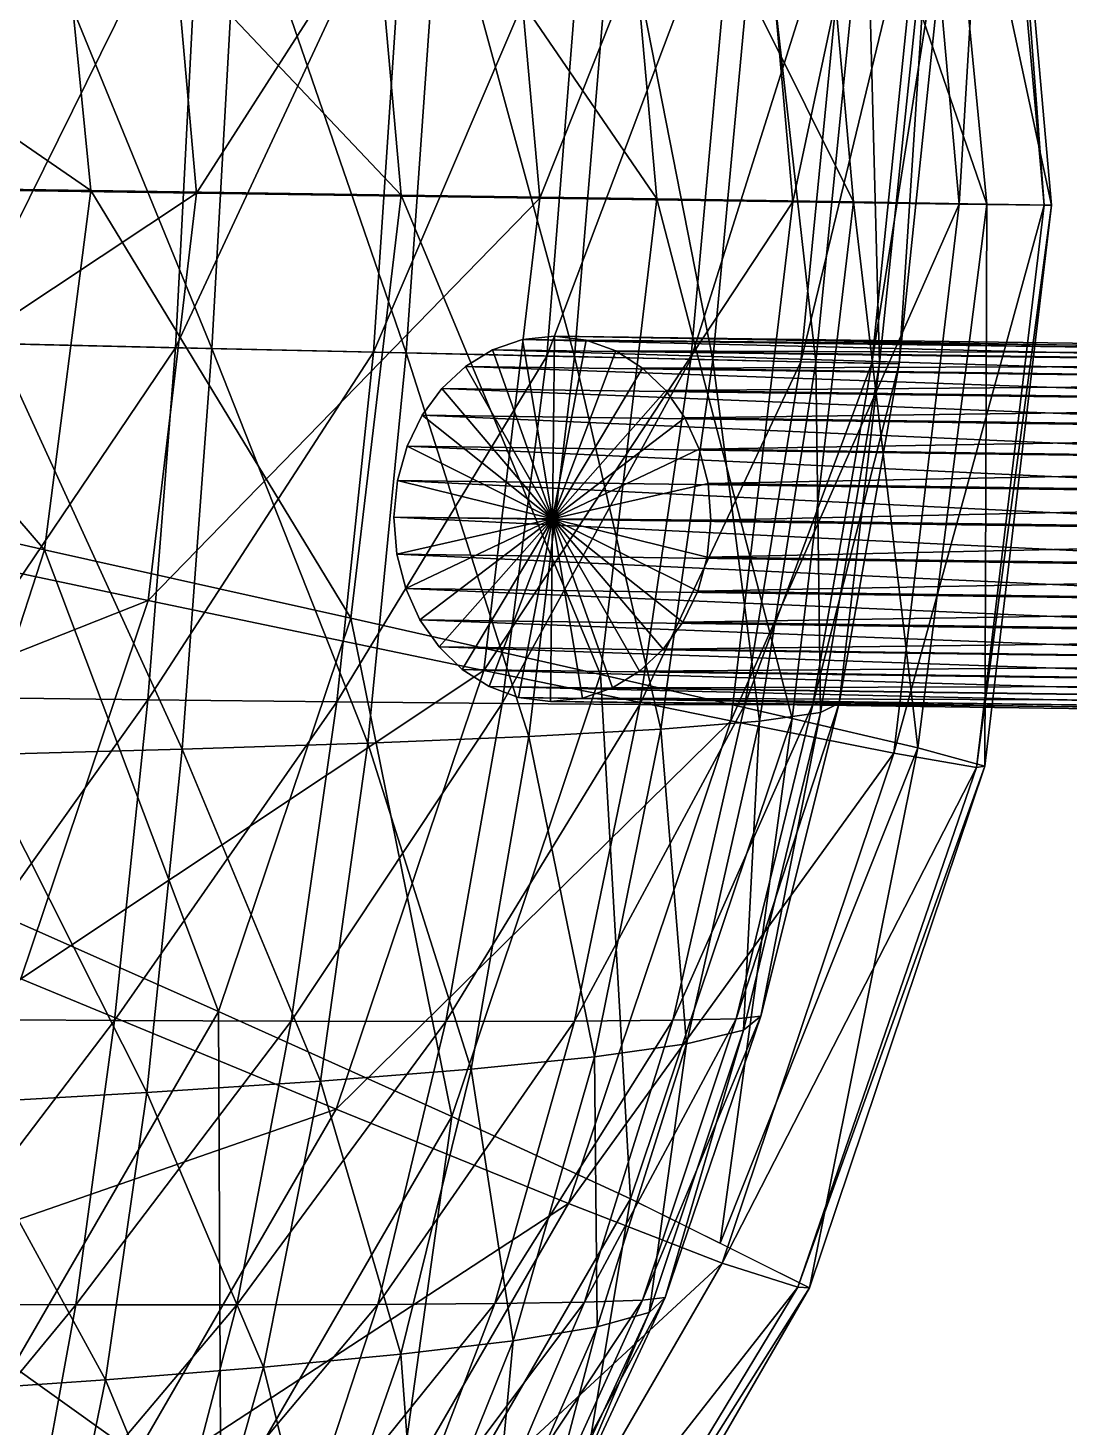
# Model space of a CAD drawing. Extents: x -23.6 to 25, y -17.9 to 25.9.
# Drawn here: x 11.95 to 18.4, y -8.36 to 0.31 of the extents above; entities that cross this region are included whole.
import ezdxf

# ---------------------------------------------------------------- set-up
doc = ezdxf.new("R2010")
doc.units = 0

msp = doc.modelspace()

# ---------------------------------------------------------------- linework, layer by layer
at = {"layer": 'Bras1_d2', "color": 2}
for points in [[(14.82794, -1.68164, -8.9978), (15.01312, -1.61737, -8.91015), (21.25512, -1.76861, -22.51165)], [(15.01312, -1.61737, -8.91015), (14.82794, -1.68164, -8.9978), (15.19976, -2.72943, -8.8142)], [(15.01312, -1.61737, -8.91015), (15.21154, -1.59625, -8.81591), (21.4403, -1.70434, -22.42395)], [(15.21154, -1.59625, -8.81591), (15.01312, -1.61737, -8.91015), (15.19976, -2.72943, -8.8142)], [(21.4403, -1.70434, -22.42395), (21.25512, -1.76861, -22.51165), (15.01312, -1.61737, -8.91015)], [(15.19976, -2.72943, -8.8142), (15.19976, -2.72943, -8.8142), (15.01312, -1.61737, -8.91015)], [(15.19976, -2.72943, -8.8142), (15.19976, -2.72943, -8.8142), (15.21154, -1.59625, -8.81591)], [(15.40942, -1.62121, -8.72167), (15.21154, -1.59625, -8.81591), (15.19976, -2.72943, -8.8142)], [(15.19976, -2.72943, -8.8142), (15.19976, -2.72943, -8.8142), (15.40942, -1.62121, -8.72167)], [(15.59326, -1.68902, -8.63378), (15.40942, -1.62121, -8.72167), (15.19976, -2.72943, -8.8142)], [(15.21154, -1.59625, -8.81591), (15.40942, -1.62121, -8.72167), (21.63873, -1.68322, -22.32977)], [(21.63873, -1.68322, -22.32977), (21.4403, -1.70434, -22.42395), (15.21154, -1.59625, -8.81591)], [(15.40942, -1.62121, -8.72167), (15.59326, -1.68902, -8.63378), (21.8366, -1.70819, -22.23547)], [(21.8366, -1.70819, -22.23547), (21.63873, -1.68322, -22.32977), (15.40942, -1.62121, -8.72167)], [(14.65985, -1.78448, -9.07708), (14.82794, -1.68164, -8.9978), (21.08703, -1.87145, -22.59094)], [(14.82794, -1.68164, -8.9978), (14.65985, -1.78448, -9.07708), (15.19976, -2.72943, -8.8142)], [(21.25512, -1.76861, -22.51165), (21.08703, -1.87145, -22.59094), (14.82794, -1.68164, -8.9978)], [(15.19976, -2.72943, -8.8142), (15.19976, -2.72943, -8.8142), (14.82794, -1.68164, -8.9978)], [(15.19976, -2.72943, -8.8142), (15.19976, -2.72943, -8.8142), (15.59326, -1.68902, -8.63378)], [(15.75915, -1.7951, -8.55419), (15.59326, -1.68902, -8.63378), (15.19976, -2.72943, -8.8142)], [(15.59326, -1.68902, -8.63378), (15.75915, -1.7951, -8.55419), (22.02044, -1.776, -22.14758)], [(22.02044, -1.776, -22.14758), (21.8366, -1.70819, -22.23547), (15.59326, -1.68902, -8.63378)], [(14.51293, -1.92144, -9.14605), (14.65985, -1.78448, -9.07708), (20.94012, -2.00842, -22.65991)], [(14.65985, -1.78448, -9.07708), (14.51293, -1.92144, -9.14605), (15.19976, -2.72943, -8.8142)], [(21.08703, -1.87145, -22.59094), (20.94012, -2.00842, -22.65991), (14.65985, -1.78448, -9.07708)], [(15.19976, -2.72943, -8.8142), (15.19976, -2.72943, -8.8142), (14.65985, -1.78448, -9.07708)], [(15.19976, -2.72943, -8.8142), (15.19976, -2.72943, -8.8142), (15.75915, -1.7951, -8.55419)], [(15.90319, -1.93487, -8.4848), (15.75915, -1.7951, -8.55419), (15.19976, -2.72943, -8.8142)], [(22.18634, -1.88208, -22.06799), (22.02044, -1.776, -22.14758), (15.75915, -1.7951, -8.55419)], [(15.75915, -1.7951, -8.55419), (15.90319, -1.93487, -8.4848), (22.18634, -1.88208, -22.06799)], [(22.33038, -2.02185, -21.99859), (22.18634, -1.88208, -22.06799), (15.90319, -1.93487, -8.4848)], [(14.39117, -2.08801, -9.20294), (14.51293, -1.92144, -9.14605), (20.81835, -2.17498, -22.71673)], [(14.51293, -1.92144, -9.14605), (14.39117, -2.08801, -9.20294), (15.19976, -2.72943, -8.8142)], [(20.94012, -2.00842, -22.65991), (20.81835, -2.17498, -22.71673), (14.51293, -1.92144, -9.14605)], [(15.19976, -2.72943, -8.8142), (15.19976, -2.72943, -8.8142), (14.51293, -1.92144, -9.14605)], [(15.19976, -2.72943, -8.8142), (15.19976, -2.72943, -8.8142), (15.90319, -1.93487, -8.4848)], [(16.02148, -2.10375, -8.42742), (15.90319, -1.93487, -8.4848), (15.19976, -2.72943, -8.8142)], [(15.90319, -1.93487, -8.4848), (16.02148, -2.10375, -8.42742), (22.33038, -2.02185, -21.99859)], [(22.44866, -2.19073, -21.94128), (22.33038, -2.02185, -21.99859), (16.02148, -2.10375, -8.42742)], [(14.29852, -2.2796, -9.24572), (14.39117, -2.08801, -9.20294), (20.7257, -2.36657, -22.75958)], [(14.39117, -2.08801, -9.20294), (14.29852, -2.2796, -9.24572), (15.19976, -2.72943, -8.8142)], [(20.81835, -2.17498, -22.71673), (20.7257, -2.36657, -22.75958), (14.39117, -2.08801, -9.20294)], [(15.19976, -2.72943, -8.8142), (15.19976, -2.72943, -8.8142), (14.39117, -2.08801, -9.20294)], [(15.19976, -2.72943, -8.8142), (15.19976, -2.72943, -8.8142), (16.02148, -2.10375, -8.42742)], [(16.11016, -2.29711, -8.38403), (16.02148, -2.10375, -8.42742), (15.19976, -2.72943, -8.8142)], [(16.02148, -2.10375, -8.42742), (16.11016, -2.29711, -8.38403), (22.44866, -2.19073, -21.94128)], [(22.53735, -2.38409, -21.89782), (22.44866, -2.19073, -21.94128), (16.11016, -2.29711, -8.38403)], [(14.23901, -2.49176, -9.2727), (14.29852, -2.2796, -9.24572), (20.66619, -2.57873, -22.78649)], [(14.29852, -2.2796, -9.24572), (14.23901, -2.49176, -9.2727), (15.19976, -2.72943, -8.8142)], [(20.7257, -2.36657, -22.75958), (20.66619, -2.57873, -22.78649), (14.29852, -2.2796, -9.24572)], [(15.19976, -2.72943, -8.8142), (15.19976, -2.72943, -8.8142), (14.29852, -2.2796, -9.24572)], [(15.19976, -2.72943, -8.8142), (15.19976, -2.72943, -8.8142), (16.11016, -2.29711, -8.38403)], [(16.16522, -2.51037, -8.35644), (16.11016, -2.29711, -8.38403), (15.19976, -2.72943, -8.8142)], [(16.11016, -2.29711, -8.38403), (16.16522, -2.51037, -8.35644), (22.53735, -2.38409, -21.89782)], [(22.5924, -2.59735, -21.8703), (22.53735, -2.38409, -21.89782), (16.16522, -2.51037, -8.35644)], [(14.21667, -2.7199, -9.28186), (14.23901, -2.49176, -9.2727), (20.64385, -2.80694, -22.79565)], [(14.23901, -2.49176, -9.2727), (14.21667, -2.7199, -9.28186), (15.19976, -2.72943, -8.8142)], [(20.66619, -2.57873, -22.78649), (20.64385, -2.80694, -22.79565), (14.23901, -2.49176, -9.2727)], [(15.19976, -2.72943, -8.8142), (15.19976, -2.72943, -8.8142), (14.23901, -2.49176, -9.2727)], [(15.19976, -2.72943, -8.8142), (15.19976, -2.72943, -8.8142), (16.16522, -2.51037, -8.35644)], [(16.1828, -2.73895, -8.34661), (16.16522, -2.51037, -8.35644), (15.19976, -2.72943, -8.8142)], [(16.16522, -2.51037, -8.35644), (16.1828, -2.73895, -8.34661), (22.5924, -2.59735, -21.8703)], [(22.60998, -2.82592, -21.86047), (22.5924, -2.59735, -21.8703), (16.1828, -2.73895, -8.34661)], [(20.64385, -2.80694, -22.79565), (20.66149, -3.03552, -22.78582), (14.21667, -2.7199, -9.28186)], [(14.23431, -2.94848, -9.27197), (14.21667, -2.7199, -9.28186), (20.66149, -3.03552, -22.78582)], [(15.19976, -2.72943, -8.8142), (15.19976, -2.72943, -8.8142), (14.21667, -2.7199, -9.28186)], [(14.21667, -2.7199, -9.28186), (14.23431, -2.94848, -9.27197), (15.19976, -2.72943, -8.8142)], [(14.23431, -2.94848, -9.27197), (14.28936, -3.16174, -9.24444), (15.19976, -2.72943, -8.8142)], [(15.19976, -2.72943, -8.8142), (15.19976, -2.72943, -8.8142), (14.23431, -2.94848, -9.27197)], [(14.28936, -3.16174, -9.24444), (14.37799, -3.35516, -9.20104), (15.19976, -2.72943, -8.8142)], [(15.19976, -2.72943, -8.8142), (15.19976, -2.72943, -8.8142), (14.28936, -3.16174, -9.24444)], [(14.37799, -3.35516, -9.20104), (14.49633, -3.52398, -9.14367), (15.19976, -2.72943, -8.8142)], [(15.19976, -2.72943, -8.8142), (15.19976, -2.72943, -8.8142), (14.37799, -3.35516, -9.20104)], [(14.49633, -3.52398, -9.14367), (14.64038, -3.66375, -9.07427), (15.19976, -2.72943, -8.8142)], [(15.19976, -2.72943, -8.8142), (15.19976, -2.72943, -8.8142), (14.49633, -3.52398, -9.14367)], [(14.64038, -3.66375, -9.07427), (14.80627, -3.76983, -8.99468), (15.19976, -2.72943, -8.8142)], [(15.19976, -2.72943, -8.8142), (15.19976, -2.72943, -8.8142), (14.64038, -3.66375, -9.07427)], [(14.80627, -3.76983, -8.99468), (14.99011, -3.83764, -8.90679), (15.19976, -2.72943, -8.8142)], [(15.19976, -2.72943, -8.8142), (15.19976, -2.72943, -8.8142), (14.80627, -3.76983, -8.99468)], [(14.99011, -3.83764, -8.90679), (15.18798, -3.8626, -8.8125), (15.19976, -2.72943, -8.8142)], [(15.19976, -2.72943, -8.8142), (15.19976, -2.72943, -8.8142), (14.99011, -3.83764, -8.90679)], [(15.18798, -3.8626, -8.8125), (15.38635, -3.84149, -8.71832), (15.19976, -2.72943, -8.8142)], [(15.19976, -2.72943, -8.8142), (15.19976, -2.72943, -8.8142), (15.18798, -3.8626, -8.8125)], [(15.19976, -2.72943, -8.8142), (15.19976, -2.72943, -8.8142), (16.1828, -2.73895, -8.34661)], [(16.16046, -2.9671, -8.35577), (16.1828, -2.73895, -8.34661), (15.19976, -2.72943, -8.8142)], [(15.19976, -2.72943, -8.8142), (15.19976, -2.72943, -8.8142), (16.16046, -2.9671, -8.35577)], [(16.10101, -3.17926, -8.38269), (16.16046, -2.9671, -8.35577), (15.19976, -2.72943, -8.8142)], [(15.19976, -2.72943, -8.8142), (15.19976, -2.72943, -8.8142), (16.10101, -3.17926, -8.38269)], [(16.00836, -3.37091, -8.42553), (16.10101, -3.17926, -8.38269), (15.19976, -2.72943, -8.8142)], [(15.19976, -2.72943, -8.8142), (15.19976, -2.72943, -8.8142), (16.00836, -3.37091, -8.42553)], [(15.88659, -3.53741, -8.48236), (16.00836, -3.37091, -8.42553), (15.19976, -2.72943, -8.8142)], [(15.19976, -2.72943, -8.8142), (15.19976, -2.72943, -8.8142), (15.88659, -3.53741, -8.48236)], [(15.73962, -3.67437, -8.55139), (15.88659, -3.53741, -8.48236), (15.19976, -2.72943, -8.8142)], [(15.19976, -2.72943, -8.8142), (15.19976, -2.72943, -8.8142), (15.73962, -3.67437, -8.55139)], [(15.57159, -3.77728, -8.63067), (15.73962, -3.67437, -8.55139), (15.19976, -2.72943, -8.8142)], [(15.19976, -2.72943, -8.8142), (15.19976, -2.72943, -8.8142), (15.57159, -3.77728, -8.63067)], [(15.38635, -3.84149, -8.71832), (15.57159, -3.77728, -8.63067), (15.19976, -2.72943, -8.8142)], [(15.19976, -2.72943, -8.8142), (15.19976, -2.72943, -8.8142), (15.38635, -3.84149, -8.71832)], [(16.1828, -2.73895, -8.34661), (16.16046, -2.9671, -8.35577), (22.60998, -2.82592, -21.86047)], [(22.58764, -3.05413, -21.86962), (22.60998, -2.82592, -21.86047), (16.16046, -2.9671, -8.35577)], [(20.66149, -3.03552, -22.78582), (20.71655, -3.24877, -22.75823), (14.23431, -2.94848, -9.27197)], [(14.28936, -3.16174, -9.24444), (14.23431, -2.94848, -9.27197), (20.71655, -3.24877, -22.75823)], [(16.16046, -2.9671, -8.35577), (16.10101, -3.17926, -8.38269), (22.58764, -3.05413, -21.86962)], [(22.52813, -3.26629, -21.89654), (22.58764, -3.05413, -21.86962), (16.10101, -3.17926, -8.38269)], [(20.71655, -3.24877, -22.75823), (20.80517, -3.44213, -22.71484), (14.28936, -3.16174, -9.24444)], [(14.37799, -3.35516, -9.20104), (14.28936, -3.16174, -9.24444), (20.80517, -3.44213, -22.71484)], [(16.10101, -3.17926, -8.38269), (16.00836, -3.37091, -8.42553), (22.52813, -3.26629, -21.89654)], [(22.43554, -3.45788, -21.93939), (22.52813, -3.26629, -21.89654), (16.00836, -3.37091, -8.42553)], [(20.80517, -3.44213, -22.71484), (20.92352, -3.61096, -22.65753), (14.37799, -3.35516, -9.20104)], [(14.49633, -3.52398, -9.14367), (14.37799, -3.35516, -9.20104), (20.92352, -3.61096, -22.65753)], [(16.00836, -3.37091, -8.42553), (15.88659, -3.53741, -8.48236), (22.43554, -3.45788, -21.93939)], [(22.31378, -3.62445, -21.99621), (22.43554, -3.45788, -21.93939), (15.88659, -3.53741, -8.48236)], [(20.92352, -3.61096, -22.65753), (21.06756, -3.75079, -22.58813), (14.49633, -3.52398, -9.14367)], [(14.64038, -3.66375, -9.07427), (14.49633, -3.52398, -9.14367), (21.06756, -3.75079, -22.58813)], [(15.88659, -3.53741, -8.48236), (15.73962, -3.67437, -8.55139), (22.31378, -3.62445, -21.99621)], [(22.1668, -3.76141, -22.06518), (22.31378, -3.62445, -21.99621), (15.73962, -3.67437, -8.55139)], [(21.06756, -3.75079, -22.58813), (21.23345, -3.85687, -22.50854), (14.64038, -3.66375, -9.07427)], [(14.80627, -3.76983, -8.99468), (14.64038, -3.66375, -9.07427), (21.23345, -3.85687, -22.50854)], [(15.73962, -3.67437, -8.55139), (15.57159, -3.77728, -8.63067), (22.1668, -3.76141, -22.06518)], [(21.23345, -3.85687, -22.50854), (21.41729, -3.92468, -22.42065), (14.80627, -3.76983, -8.99468)], [(14.99011, -3.83764, -8.90679), (14.80627, -3.76983, -8.99468), (21.41729, -3.92468, -22.42065)], [(15.57159, -3.77728, -8.63067), (15.38635, -3.84149, -8.71832), (21.99877, -3.86425, -22.14447)], [(21.99877, -3.86425, -22.14447), (22.1668, -3.76141, -22.06518), (15.57159, -3.77728, -8.63067)], [(21.41729, -3.92468, -22.42065), (21.61517, -3.94958, -22.32635), (14.99011, -3.83764, -8.90679)], [(15.18798, -3.8626, -8.8125), (14.99011, -3.83764, -8.90679), (21.61517, -3.94958, -22.32635)], [(15.38635, -3.84149, -8.71832), (15.18798, -3.8626, -8.8125), (21.81353, -3.92852, -22.23217)], [(21.61517, -3.94958, -22.32635), (21.81353, -3.92852, -22.23217), (15.18798, -3.8626, -8.8125)], [(21.81353, -3.92852, -22.23217), (21.99877, -3.86425, -22.14447), (15.38635, -3.84149, -8.71832)]]:
    msp.add_3dface(points, dxfattribs=at)
at = {"layer": 'Corps0', "color": 7}
for points in [[(17.41754, 2.64245, -27.90612), (17.93328, 2.71826, -23.414), (17.72271, -0.77813, -27.91082)], [(17.98431, 2.7116, -18.75726), (17.56561, 2.61132, -14.08959), (18.29632, -0.78491, -18.76208)], [(18.24884, -0.78503, -23.42016), (17.72271, -0.77813, -27.91082), (17.93328, 2.71826, -23.414)], [(17.93328, 2.71826, -23.414), (17.98431, 2.7116, -18.75726), (18.24884, -0.78503, -23.42016)], [(18.29632, -0.78491, -18.76208), (18.24884, -0.78503, -23.42016), (17.98431, 2.7116, -18.75726)], [(16.4013, 2.471, -32.08007), (17.41754, 2.64245, -27.90612), (16.68994, -0.76385, -32.08453)], [(17.72271, -0.77813, -27.91082), (16.68994, -0.76385, -32.08453), (17.41754, 2.64245, -27.90612)], [(17.56561, 2.61132, -14.08959), (16.78063, 2.45385, -9.5371), (17.89337, -0.77801, -14.08605)], [(17.89337, -0.77801, -14.08605), (18.29632, -0.78491, -18.76208), (17.56561, 2.61132, -14.08959)], [(14.8598, 2.20068, -35.78808), (16.4013, 2.471, -32.08007), (15.12237, -0.74157, -35.79205)], [(16.68994, -0.76385, -32.08453), (15.12237, -0.74157, -35.79205), (16.4013, 2.471, -32.08007)], [(16.78063, 2.45385, -9.5371), (15.58355, 2.2163, -5.27398), (17.06787, -0.76507, -9.54162)], [(17.06787, -0.76507, -9.54162), (17.89337, -0.77801, -14.08605), (16.78063, 2.45385, -9.5371)], [(12.76593, 1.82604, -38.88018), (14.8598, 2.20068, -35.78808), (12.99237, -0.71087, -38.8836)], [(15.12237, -0.74157, -35.79205), (12.99237, -0.71087, -38.8836), (14.8598, 2.20068, -35.78808)], [(15.58355, 2.2163, -5.27398), (14.02624, 1.91387, -1.44165), (15.8479, -0.74645, -5.27819)], [(15.8479, -0.74645, -5.27819), (17.06787, -0.76507, -9.54162), (15.58355, 2.2163, -5.27398)], [(14.02624, 1.91387, -1.44165), (12.11431, 1.54486, 1.81097), (14.26141, -0.72259, -1.44537)], [(14.26141, -0.72259, -1.44537), (15.8479, -0.74645, -5.27819), (14.02624, 1.91387, -1.44165)], [(10.09185, 1.34143, -41.20727), (12.76593, 1.82604, -38.88018), (10.27142, -0.67144, -41.20996)], [(12.99237, -0.71087, -38.8836), (10.27142, -0.67144, -41.20996), (12.76593, 1.82604, -38.88018)], [(12.11431, 1.54486, 1.81097), (9.76586, 1.07806, 4.33593), (12.3366, -0.6939, 1.80749)], [(12.3366, -0.6939, 1.80749), (14.26141, -0.72259, -1.44537), (12.11431, 1.54486, 1.81097)], [(10.10137, -0.66082, 4.33087), (12.3366, -0.6939, 1.80749), (9.76586, 1.07806, 4.33593)], [(9.7152, -2.38671, 4.3366), (12.04901, -2.92132, 1.81176), (10.10137, -0.66082, 4.33087)], [(10.27142, -0.67144, -41.20996), (12.99237, -0.71087, -38.8836), (10.03314, -2.67437, -41.20648)], [(12.3366, -0.6939, 1.80749), (10.10137, -0.66082, 4.33087), (12.04901, -2.92132, 1.81176)], [(12.04901, -2.92132, 1.81176), (13.94934, -3.34631, -1.44073), (12.3366, -0.6939, 1.80749)], [(14.26141, -0.72259, -1.44537), (12.3366, -0.6939, 1.80749), (13.94934, -3.34631, -1.44073)], [(12.69195, -3.23547, -38.87927), (10.03314, -2.67437, -41.20648), (12.99237, -0.71087, -38.8836)], [(12.99237, -0.71087, -38.8836), (15.12237, -0.74157, -35.79205), (12.69195, -3.23547, -38.87927)], [(14.77398, -3.66943, -35.78704), (12.69195, -3.23547, -38.87927), (15.12237, -0.74157, -35.79205)], [(13.94934, -3.34631, -1.44073), (15.49713, -3.69488, -5.27294), (14.26141, -0.72259, -1.44537)], [(15.8479, -0.74645, -5.27819), (14.26141, -0.72259, -1.44537), (15.49713, -3.69488, -5.27294)], [(15.12237, -0.74157, -35.79205), (16.68994, -0.76385, -32.08453), (14.77398, -3.66943, -35.78704)], [(16.30694, -3.98272, -32.07891), (14.77398, -3.66943, -35.78704), (16.68994, -0.76385, -32.08453)], [(15.49713, -3.69488, -5.27294), (16.68676, -3.96844, -9.53594), (15.8479, -0.74645, -5.27819)], [(17.06787, -0.76507, -9.54162), (15.8479, -0.74645, -5.27819), (16.68676, -3.96844, -9.53594)], [(16.68994, -0.76385, -32.08453), (17.72271, -0.77813, -27.91082), (16.30694, -3.98272, -32.07891)], [(17.31774, -4.18206, -27.90484), (16.30694, -3.98272, -32.07891), (17.72271, -0.77813, -27.91082)], [(16.68676, -3.96844, -9.53594), (17.46679, -4.15026, -14.08831), (17.06787, -0.76507, -9.54162)], [(17.89337, -0.77801, -14.08605), (17.06787, -0.76507, -9.54162), (17.46679, -4.15026, -14.08831)], [(17.72271, -0.77813, -27.91082), (18.24884, -0.78503, -23.42016), (17.31774, -4.18206, -27.90484)], [(17.46679, -4.15026, -14.08831), (17.88232, -4.26446, -18.75598), (17.89337, -0.77801, -14.08605)], [(18.29632, -0.78491, -18.76208), (17.89337, -0.77801, -14.08605), (17.88232, -4.26446, -18.75598)], [(17.83111, -4.27111, -23.41271), (17.31774, -4.18206, -27.90484), (18.24884, -0.78503, -23.42016)], [(17.88232, -4.26446, -18.75598), (17.83111, -4.27111, -23.41271), (18.29632, -0.78491, -18.76208)], [(18.24884, -0.78503, -23.42016), (18.29632, -0.78491, -18.76208), (17.83111, -4.27111, -23.41271)], [(12.04901, -2.92132, 1.81176), (9.7152, -2.38671, 4.3366), (11.37158, -5.00653, 1.82159)], [(10.03314, -2.67437, -41.20648), (12.69195, -3.23547, -38.87927), (9.40655, -4.53588, -41.19744)], [(11.37158, -5.00653, 1.82159), (13.12866, -5.78472, -1.42877), (12.04901, -2.92132, 1.81176)], [(13.94934, -3.34631, -1.44073), (12.04901, -2.92132, 1.81176), (13.12866, -5.78472, -1.42877)], [(11.90222, -5.58166, -38.86785), (9.40655, -4.53588, -41.19744), (12.69195, -3.23547, -38.87927)], [(12.69195, -3.23547, -38.87927), (14.77398, -3.66943, -35.78704), (11.90222, -5.58166, -38.86785)], [(13.12866, -5.78472, -1.42877), (14.57495, -6.43505, -5.25952), (13.94934, -3.34631, -1.44073)], [(15.49713, -3.69488, -5.27294), (13.94934, -3.34631, -1.44073), (14.57495, -6.43505, -5.25952)], [(13.85815, -6.3905, -35.77374), (11.90222, -5.58166, -38.86785), (14.77398, -3.66943, -35.78704)], [(14.77398, -3.66943, -35.78704), (16.30694, -3.98272, -32.07891), (13.85815, -6.3905, -35.77374)], [(14.57495, -6.43505, -5.25952), (15.68481, -6.94555, -9.52142), (15.49713, -3.69488, -5.27294)], [(16.68676, -3.96844, -9.53594), (15.49713, -3.69488, -5.27294), (15.68481, -6.94555, -9.52142)], [(15.29998, -6.97436, -32.06433), (13.85815, -6.3905, -35.77374), (16.30694, -3.98272, -32.07891)], [(16.30694, -3.98272, -32.07891), (17.31774, -4.18206, -27.90484), (15.29998, -6.97436, -32.06433)], [(15.68481, -6.94555, -9.52142), (16.2395, -7.22186, -14.13073), (16.68676, -3.96844, -9.53594)], [(17.46679, -4.15026, -14.08831), (16.68676, -3.96844, -9.53594), (16.2395, -7.22186, -14.13073)], [(16.2395, -7.22186, -14.13073), (16.794, -7.49829, -18.74017), (17.46679, -4.15026, -14.08831)], [(17.88232, -4.26446, -18.75598), (17.46679, -4.15026, -14.08831), (16.794, -7.49829, -18.74017)], [(16.25292, -7.34545, -27.8894), (15.29998, -6.97436, -32.06433), (17.31774, -4.18206, -27.90484)], [(17.31774, -4.18206, -27.90484), (17.83111, -4.27111, -23.41271), (16.25292, -7.34545, -27.8894)], [(16.72167, -7.49505, -23.38781), (16.25292, -7.34545, -27.8894), (17.83111, -4.27111, -23.41271)], [(16.794, -7.49829, -18.74017), (16.72167, -7.49505, -23.38781), (17.88232, -4.26446, -18.75598)], [(17.83111, -4.27111, -23.41271), (17.88232, -4.26446, -18.75598), (16.72167, -7.49505, -23.38781)], [(13.12866, -5.78472, -1.42877), (11.37158, -5.00653, 1.82159), (11.85498, -7.98522, -1.41027)], [(11.90222, -5.58166, -38.86785), (13.85815, -6.3905, -35.77374), (10.48522, -7.55938, -38.84722)], [(11.85498, -7.98522, -1.41027), (13.14361, -8.90789, -5.23876), (13.12866, -5.78472, -1.42877)], [(14.57495, -6.43505, -5.25952), (13.12866, -5.78472, -1.42877), (13.14361, -8.90789, -5.23876)], [(12.43664, -8.84606, -35.75305), (10.48522, -7.55938, -38.84722), (13.85815, -6.3905, -35.77374)], [(13.85815, -6.3905, -35.77374), (15.29998, -6.97436, -32.06433), (12.43664, -8.84606, -35.75305)], [(13.14361, -8.90789, -5.23876), (14.12969, -9.63226, -9.49884), (14.57495, -6.43505, -5.25952)], [(15.68481, -6.94555, -9.52142), (14.57495, -6.43505, -5.25952), (14.12969, -9.63226, -9.49884)], [(13.73724, -9.67413, -32.04162), (12.43664, -8.84606, -35.75305), (15.29998, -6.97436, -32.06433)], [(15.29998, -6.97436, -32.06433), (16.25292, -7.34545, -27.8894), (13.73724, -9.67413, -32.04162)], [(14.12969, -9.63226, -9.49884), (15.10473, -10.41662, -18.71563), (15.68481, -6.94555, -9.52142)], [(16.794, -7.49829, -18.74017), (15.68481, -6.94555, -9.52142), (15.10473, -10.41662, -18.71563)], [(14.60034, -10.20043, -27.86535), (13.73724, -9.67413, -32.04162), (16.25292, -7.34545, -27.8894)], [(16.25292, -7.34545, -27.8894), (16.72167, -7.49505, -23.38781), (14.60034, -10.20043, -27.86535)], [(14.97863, -10.37127, -23.33868), (14.60034, -10.20043, -27.86535), (16.72167, -7.49505, -23.38781)], [(16.72167, -7.49505, -23.38781), (16.794, -7.49829, -18.74017), (14.97863, -10.37127, -23.33868)], [(15.10473, -10.41662, -18.71563), (14.97863, -10.37127, -23.33868), (16.794, -7.49829, -18.74017)], [(10.48522, -7.55938, -38.84722), (12.43664, -8.84606, -35.75305), (9.06811, -9.53735, -38.82659)], [(13.14361, -8.90789, -5.23876), (11.85498, -7.98522, -1.41027), (11.26525, -11.0548, -5.21136)]]:
    msp.add_3dface(points, dxfattribs=at)
at = {"layer": 'Pied_d17', "color": 2}
for points in [[(11.61798, 1.43041, -44.00317), (11.51019, -1.63818, -44.43273), (13.02166, 1.41546, -44.32562)], [(12.86169, -1.66857, -44.73944), (13.02166, 1.41546, -44.32562), (11.51019, -1.63818, -44.43273)], [(13.02166, 1.41546, -44.32562), (12.86169, -1.66857, -44.73944), (14.29705, 1.40435, -44.85162)], [(14.08984, -1.6961, -45.24377), (14.29705, 1.40435, -44.85162), (12.86169, -1.66857, -44.73944)], [(14.29705, 1.40435, -44.85162), (14.08984, -1.6961, -45.24377), (15.41369, 1.39758, -45.55761)], [(15.16522, -1.72021, -45.92315), (15.41369, 1.39758, -45.55761), (14.08984, -1.6961, -45.24377)], [(15.41369, 1.39758, -45.55761), (15.16522, -1.72021, -45.92315), (16.34106, 1.39532, -46.42077)], [(16.05822, -1.74029, -46.755), (16.34106, 1.39532, -46.42077), (15.16522, -1.72021, -45.92315)], [(16.73974, -1.75555, -47.71661), (17.04876, 1.39825, -47.4176), (16.05822, -1.74029, -46.755)], [(16.34106, 1.39532, -46.42077), (16.05822, -1.74029, -46.755), (17.04876, 1.39825, -47.4176)], [(17.18017, -1.76538, -48.78533), (17.50616, 1.40679, -48.52508), (16.73974, -1.75555, -47.71661)], [(17.04876, 1.39825, -47.4176), (16.73974, -1.75555, -47.71661), (17.50616, 1.40679, -48.52508)], [(17.55657, 1.39111, -50.92089), (17.22912, -1.76641, -51.09796), (17.14611, 1.36657, -52.04638)], [(17.3504, -1.76922, -49.93841), (17.68322, 1.42138, -49.71966), (17.18017, -1.76538, -48.78533)], [(17.50616, 1.40679, -48.52508), (17.18017, -1.76538, -48.78533), (17.68322, 1.42138, -49.71966)], [(17.22912, -1.76641, -51.09796), (17.55657, 1.39111, -50.92089), (17.3504, -1.76922, -49.93841)], [(17.68322, 1.42138, -49.71966), (17.3504, -1.76922, -49.93841), (17.55657, 1.39111, -50.92089)], [(11.74859, -1.64337, -55.68682), (11.86486, 1.31207, -55.67498), (13.08593, -1.6734, -55.32324)], [(13.25341, 1.3153, -55.29827), (13.08593, -1.6734, -55.32324), (11.86486, 1.31207, -55.67498)], [(13.08593, -1.6734, -55.32324), (13.25341, 1.3153, -55.29827), (14.29162, -1.70043, -54.76733)], [(14.50524, 1.32196, -54.72229), (14.29162, -1.70043, -54.76733), (13.25341, 1.3153, -55.29827)], [(14.29162, -1.70043, -54.76733), (14.50524, 1.32196, -54.72229), (15.33721, -1.72393, -54.0429)], [(15.591, 1.33239, -53.9718), (15.33721, -1.72393, -54.0429), (14.50524, 1.32196, -54.72229)], [(15.33721, -1.72393, -54.0429), (15.591, 1.33239, -53.9718), (16.19421, -1.74322, -53.17401)], [(16.48101, 1.34716, -53.07165), (16.19421, -1.74322, -53.17401), (15.591, 1.33239, -53.9718)], [(16.19421, -1.74322, -53.17401), (16.48101, 1.34716, -53.07165), (16.83435, -1.75756, -52.18438)], [(17.14611, 1.36657, -52.04638), (16.83435, -1.75756, -52.18438), (16.48101, 1.34716, -53.07165)], [(16.83435, -1.75756, -52.18438), (17.14611, 1.36657, -52.04638), (17.22912, -1.76641, -51.09796)], [(11.51019, -1.63818, -44.43273), (11.39855, -3.83599, -44.49407), (12.86169, -1.66857, -44.73944)], [(11.6264, -4.19287, -55.62121), (11.74859, -1.64337, -55.68682), (12.9038, -4.15844, -55.26263)], [(13.08593, -1.6734, -55.32324), (12.9038, -4.15844, -55.26263), (11.74859, -1.64337, -55.68682)], [(12.6889, -3.85211, -44.79827), (12.86169, -1.66857, -44.73944), (11.39855, -3.83599, -44.49407)], [(12.86169, -1.66857, -44.73944), (12.6889, -3.85211, -44.79827), (14.08984, -1.6961, -45.24377)], [(13.86151, -3.8656, -45.29785), (14.08984, -1.6961, -45.24377), (12.6889, -3.85211, -44.79827)], [(12.9038, -4.15844, -55.26263), (13.08593, -1.6734, -55.32324), (14.05535, -4.1206, -54.71392)], [(14.29162, -1.70043, -54.76733), (14.05535, -4.1206, -54.71392), (13.08593, -1.6734, -55.32324)], [(14.08984, -1.6961, -45.24377), (13.86151, -3.8656, -45.29785), (15.16522, -1.72021, -45.92315)], [(14.88842, -3.87561, -45.97039), (15.16522, -1.72021, -45.92315), (13.86151, -3.8656, -45.29785)], [(14.05535, -4.1206, -54.71392), (14.29162, -1.70043, -54.76733), (15.05401, -4.07897, -53.99847)], [(15.33721, -1.72393, -54.0429), (15.05401, -4.07897, -53.99847), (14.29162, -1.70043, -54.76733)], [(15.16522, -1.72021, -45.92315), (14.88842, -3.87561, -45.97039), (16.05822, -1.74029, -46.755)], [(15.05401, -4.07897, -53.99847), (15.33721, -1.72393, -54.0429), (15.87268, -4.03356, -53.14007)], [(16.19421, -1.74322, -53.17401), (15.87268, -4.03356, -53.14007), (15.33721, -1.72393, -54.0429)], [(15.74151, -3.88195, -46.79345), (16.05822, -1.74029, -46.755), (14.88842, -3.87561, -45.97039)], [(16.05822, -1.74029, -46.755), (15.74151, -3.88195, -46.79345), (16.73974, -1.75555, -47.71661)], [(16.39294, -3.88391, -47.74468), (16.73974, -1.75555, -47.71661), (15.74151, -3.88195, -46.79345)], [(15.87268, -4.03356, -53.14007), (16.19421, -1.74322, -53.17401), (16.48431, -3.98406, -52.16204)], [(16.83435, -1.75756, -52.18438), (16.48431, -3.98406, -52.16204), (16.19421, -1.74322, -53.17401)], [(16.73974, -1.75555, -47.71661), (16.39294, -3.88391, -47.74468), (17.18017, -1.76538, -48.78533)], [(16.81433, -3.88092, -48.80157), (17.18017, -1.76538, -48.78533), (16.39294, -3.88391, -47.74468)], [(16.48431, -3.98406, -52.16204), (16.83435, -1.75756, -52.18438), (16.86175, -3.93041, -51.08813)], [(17.18017, -1.76538, -48.78533), (16.81433, -3.88092, -48.80157), (17.3504, -1.76922, -49.93841)], [(16.9779, -3.87237, -49.94177), (17.3504, -1.76922, -49.93841), (16.81433, -3.88092, -48.80157)], [(17.22912, -1.76641, -51.09796), (16.86175, -3.93041, -51.08813), (16.83435, -1.75756, -52.18438)], [(16.86175, -3.93041, -51.08813), (17.22912, -1.76641, -51.09796), (16.9779, -3.87237, -49.94177)], [(17.3504, -1.76922, -49.93841), (16.9779, -3.87237, -49.94177), (17.22912, -1.76641, -51.09796)], [(11.39855, -3.83599, -44.49407), (11.27703, -5.83294, -44.82623), (12.6889, -3.85211, -44.79827)], [(12.48284, -5.84027, -45.1173), (12.6889, -3.85211, -44.79827), (11.27703, -5.83294, -44.82623)], [(12.6889, -3.85211, -44.79827), (12.48284, -5.84027, -45.1173), (13.86151, -3.8656, -45.29785)], [(13.57879, -5.84497, -45.59503), (13.86151, -3.8656, -45.29785), (12.48284, -5.84027, -45.1173)], [(13.86151, -3.8656, -45.29785), (13.57879, -5.84497, -45.59503), (14.88842, -3.87561, -45.97039)], [(14.53869, -5.84655, -46.23767), (14.88842, -3.87561, -45.97039), (13.57879, -5.84497, -45.59503)], [(14.88842, -3.87561, -45.97039), (14.53869, -5.84655, -46.23767), (15.74151, -3.88195, -46.79345)], [(15.3363, -5.84497, -47.02423), (15.74151, -3.88195, -46.79345), (14.53869, -5.84655, -46.23767)], [(15.74151, -3.88195, -46.79345), (15.3363, -5.84497, -47.02423), (16.39294, -3.88391, -47.74468)], [(15.94543, -5.83929, -47.93286), (16.39294, -3.88391, -47.74468), (15.3363, -5.84497, -47.02423)], [(16.33984, -5.82928, -48.94244), (16.81433, -3.88092, -48.80157), (15.94543, -5.83929, -47.93286)], [(16.39294, -3.88391, -47.74468), (15.94543, -5.83929, -47.93286), (16.81433, -3.88092, -48.80157)], [(16.49322, -5.81427, -50.03149), (16.9779, -3.87237, -49.94177), (16.33984, -5.82928, -48.94244)], [(16.81433, -3.88092, -48.80157), (16.33984, -5.82928, -48.94244), (16.9779, -3.87237, -49.94177)], [(16.9779, -3.87237, -49.94177), (16.49322, -5.81427, -50.03149), (16.86175, -3.93041, -51.08813)], [(16.48431, -3.98406, -52.16204), (16.03161, -5.98529, -52.15161), (15.87268, -4.03356, -53.14007)], [(16.03161, -5.98529, -52.15161), (16.48431, -3.98406, -52.16204), (16.38446, -5.90136, -51.12622)], [(16.86175, -3.93041, -51.08813), (16.38446, -5.90136, -51.12622), (16.48431, -3.98406, -52.16204)], [(16.38446, -5.90136, -51.12622), (16.86175, -3.93041, -51.08813), (16.49322, -5.81427, -50.03149)], [(15.87268, -4.03356, -53.14007), (15.45971, -6.06597, -53.08551), (15.05401, -4.07897, -53.99847)], [(15.45971, -6.06597, -53.08551), (15.87268, -4.03356, -53.14007), (16.03161, -5.98529, -52.15161)], [(12.9038, -4.15844, -55.26263), (12.68463, -6.28753, -55.11126), (11.6264, -4.19287, -55.62121)], [(12.68463, -6.28753, -55.11126), (12.9038, -4.15844, -55.26263), (13.76104, -6.21716, -54.58782)], [(14.05535, -4.1206, -54.71392), (13.76104, -6.21716, -54.58782), (12.9038, -4.15844, -55.26263)], [(13.76104, -6.21716, -54.58782), (14.05535, -4.1206, -54.71392), (14.69458, -6.14312, -53.9049)], [(15.05401, -4.07897, -53.99847), (14.69458, -6.14312, -53.9049), (14.05535, -4.1206, -54.71392)], [(14.69458, -6.14312, -53.9049), (15.05401, -4.07897, -53.99847), (15.45971, -6.06597, -53.08551)], [(11.4906, -6.3543, -55.45318), (11.6264, -4.19287, -55.62121), (12.68463, -6.28753, -55.11126)], [(11.27703, -5.83294, -44.82623), (11.14385, -7.60076, -45.37896), (12.48284, -5.84027, -45.1173)], [(12.24273, -7.60333, -45.64703), (12.48284, -5.84027, -45.1173), (11.14385, -7.60076, -45.37896)], [(12.48284, -5.84027, -45.1173), (12.24273, -7.60333, -45.64703), (13.57879, -5.84497, -45.59503)], [(13.24139, -7.60369, -46.08685), (13.57879, -5.84497, -45.59503), (12.24273, -7.60333, -45.64703)], [(13.57879, -5.84497, -45.59503), (13.24139, -7.60369, -46.08685), (14.53869, -5.84655, -46.23767)], [(14.11633, -7.60144, -46.67852), (14.53869, -5.84655, -46.23767), (13.24139, -7.60369, -46.08685)], [(14.84332, -7.59631, -47.40252), (15.3363, -5.84497, -47.02423), (14.11633, -7.60144, -46.67852)], [(14.53869, -5.84655, -46.23767), (14.11633, -7.60144, -46.67852), (15.3363, -5.84497, -47.02423)], [(15.39855, -7.58764, -48.23895), (15.94543, -5.83929, -47.93286), (14.84332, -7.59631, -47.40252)], [(15.3363, -5.84497, -47.02423), (14.84332, -7.59631, -47.40252), (15.94543, -5.83929, -47.93286)], [(15.75811, -7.57513, -49.16827), (16.33984, -5.82928, -48.94244), (15.39855, -7.58764, -48.23895)], [(15.94543, -5.83929, -47.93286), (15.39855, -7.58764, -48.23895), (16.33984, -5.82928, -48.94244)], [(15.89831, -7.55828, -50.17059), (16.49322, -5.81427, -50.03149), (15.75811, -7.57513, -49.16827)], [(16.33984, -5.82928, -48.94244), (15.75811, -7.57513, -49.16827), (16.49322, -5.81427, -50.03149)], [(16.49322, -5.81427, -50.03149), (15.89831, -7.55828, -50.17059), (16.38446, -5.90136, -51.12622)], [(16.03161, -5.98529, -52.15161), (15.47747, -7.73931, -52.1217), (15.45971, -6.06597, -53.08551)], [(15.47747, -7.73931, -52.1217), (16.03161, -5.98529, -52.15161), (15.79907, -7.65014, -51.1781)], [(16.38446, -5.90136, -51.12622), (15.79907, -7.65014, -51.1781), (16.03161, -5.98529, -52.15161)], [(15.79907, -7.65014, -51.1781), (16.38446, -5.90136, -51.12622), (15.89831, -7.55828, -50.17059)], [(15.45971, -6.06597, -53.08551), (14.95642, -7.82592, -52.98101), (14.69458, -6.14312, -53.9049)], [(14.95642, -7.82592, -52.98101), (15.45971, -6.06597, -53.08551), (15.47747, -7.73931, -52.1217)], [(14.69458, -6.14312, -53.9049), (14.25897, -7.9096, -53.73498), (13.76104, -6.21716, -54.58782)], [(14.25897, -7.9096, -53.73498), (14.69458, -6.14312, -53.9049), (14.95642, -7.82592, -52.98101)], [(13.76104, -6.21716, -54.58782), (13.40814, -7.99041, -54.36334), (12.68463, -6.28753, -55.11126)], [(13.40814, -7.99041, -54.36334), (13.76104, -6.21716, -54.58782), (14.25897, -7.9096, -53.73498)], [(12.68463, -6.28753, -55.11126), (12.42724, -8.06805, -54.84497), (11.4906, -6.3543, -55.45318)], [(12.42724, -8.06805, -54.84497), (12.68463, -6.28753, -55.11126), (13.40814, -7.99041, -54.36334)], [(11.33898, -8.14251, -55.1593), (11.4906, -6.3543, -55.45318), (12.42724, -8.06805, -54.84497)], [(11.14385, -7.60076, -45.37896), (10.99792, -9.11065, -46.10168), (12.24273, -7.60333, -45.64703)], [(11.96795, -9.11169, -46.33776), (12.24273, -7.60333, -45.64703), (10.99792, -9.11065, -46.10168)], [(12.24273, -7.60333, -45.64703), (11.96795, -9.11169, -46.33776), (13.24139, -7.60369, -46.08685)], [(12.8496, -9.11102, -46.72509), (13.24139, -7.60369, -46.08685), (11.96795, -9.11169, -46.33776)], [(13.622, -9.10809, -47.24621), (14.11633, -7.60144, -46.67852), (12.8496, -9.11102, -46.72509)], [(13.24139, -7.60369, -46.08685), (12.8496, -9.11102, -46.72509), (14.11633, -7.60144, -46.67852)], [(14.26379, -9.10272, -47.88391), (14.84332, -7.59631, -47.40252), (13.622, -9.10809, -47.24621)], [(14.11633, -7.60144, -46.67852), (13.622, -9.10809, -47.24621), (14.84332, -7.59631, -47.40252)], [(14.7539, -9.09442, -48.62066), (15.39855, -7.58764, -48.23895), (14.26379, -9.10272, -47.88391)], [(14.84332, -7.59631, -47.40252), (14.26379, -9.10272, -47.88391), (15.39855, -7.58764, -48.23895)], [(15.07135, -9.08288, -49.43908), (15.75811, -7.57513, -49.16827), (14.7539, -9.09442, -48.62066)], [(15.39855, -7.58764, -48.23895), (14.7539, -9.09442, -48.62066), (15.75811, -7.57513, -49.16827)], [(15.19494, -9.06756, -50.32196), (15.89831, -7.55828, -50.17059), (15.07135, -9.08288, -49.43908)], [(15.75811, -7.57513, -49.16827), (15.07135, -9.08288, -49.43908), (15.89831, -7.55828, -50.17059)], [(15.89831, -7.55828, -50.17059), (15.19494, -9.06756, -50.32196), (15.79907, -7.65014, -51.1781)], [(15.79907, -7.65014, -51.1781), (15.10748, -9.14678, -51.20941), (15.47747, -7.73931, -52.1217)], [(15.10748, -9.14678, -51.20941), (15.79907, -7.65014, -51.1781), (15.19494, -9.06756, -50.32196)], [(15.47747, -7.73931, -52.1217), (14.82348, -9.22375, -52.04058), (14.95642, -7.82592, -52.98101)], [(14.82348, -9.22375, -52.04058), (15.47747, -7.73931, -52.1217), (15.10748, -9.14678, -51.20941)], [(14.95642, -7.82592, -52.98101), (14.36352, -9.29846, -52.79748), (14.25897, -7.9096, -53.73498)], [(14.36352, -9.29846, -52.79748), (14.95642, -7.82592, -52.98101), (14.82348, -9.22375, -52.04058)], [(14.25897, -7.9096, -53.73498), (13.7478, -9.3706, -53.46166), (13.40814, -7.99041, -54.36334)], [(13.7478, -9.3706, -53.46166), (14.25897, -7.9096, -53.73498), (14.36352, -9.29846, -52.79748)], [(13.40814, -7.99041, -54.36334), (12.9967, -9.44049, -54.01501), (12.42724, -8.06805, -54.84497)], [(12.9967, -9.44049, -54.01501), (13.40814, -7.99041, -54.36334), (13.7478, -9.3706, -53.46166)], [(11.17016, -9.57202, -54.7163), (11.33898, -8.14251, -55.1593), (12.13073, -9.50762, -54.43933)], [(12.42724, -8.06805, -54.84497), (12.13073, -9.50762, -54.43933), (11.33898, -8.14251, -55.1593)], [(12.13073, -9.50762, -54.43933), (12.42724, -8.06805, -54.84497), (12.9967, -9.44049, -54.01501)]]:
    msp.add_3dface(points, dxfattribs=at)

doc.saveas('drawing.dxf')
